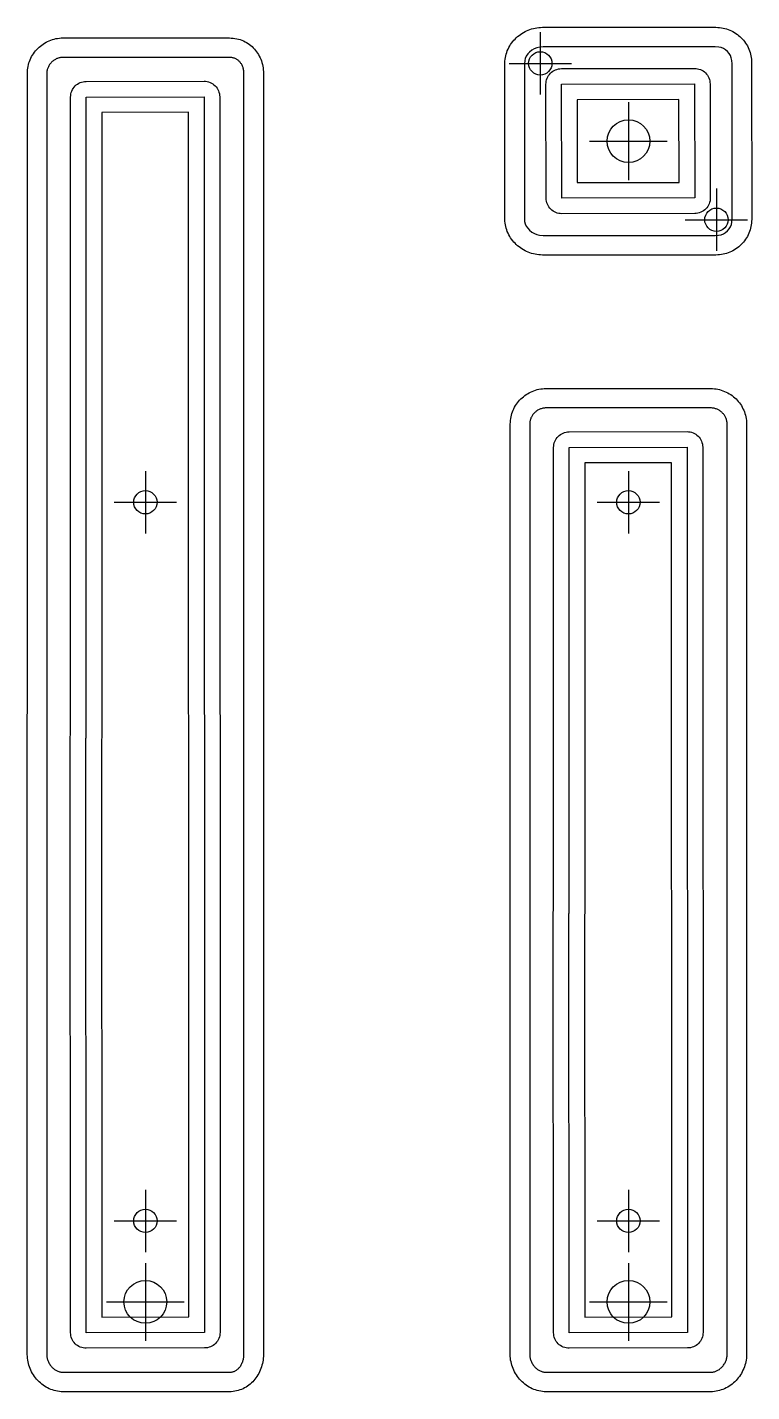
# Model space of a CAD drawing. Header units: millimetres. Extents: x 0 to 1800, y 0 to 406.
# Drawn here: x 1330.8 to 1517.1, y 55.2 to 406 of the extents above; entities that cross this region are included whole.
import ezdxf

# ---------------------------------------------------------------- set-up
doc = ezdxf.new("R2010")
doc.units = ezdxf.units.MM
for name, color, linetype in [('1_LETTERS', 7, 'Continuous'), ('2_BACK_inset_5mm', 7, 'Continuous'), ('4_THREADED_RODS_MX', 7, 'Continuous'), ('5_CABLE_EXITS_D11', 7, 'Continuous'), ('CENTERLINE', 7, 'Continuous'), ('GROOVE_8MM', 7, 'Continuous')]:
    doc.layers.add(name, color=color, linetype=linetype)

msp = doc.modelspace()

# ---------------------------------------------------------------- linework, layer by layer
at = {"layer": '1_LETTERS'}
for points in [[(1507.89, 347.44), (1463.26, 347.44), (1462.78, 347.46), (1462.32, 347.49), (1461.85, 347.55), (1461.39, 347.63), (1460.94, 347.73), (1460.49, 347.86), (1460.05, 348), (1459.62, 348.17), (1459.2, 348.35), (1458.78, 348.56), (1458.38, 348.78), (1457.99, 349.02), (1457.61, 349.27), (1457.24, 349.55), (1456.88, 349.83), (1456.54, 350.14), (1456.22, 350.46), (1455.91, 350.79), (1455.61, 351.14), (1455.34, 351.5), (1455.08, 351.87), (1454.84, 352.25), (1454.61, 352.65), (1454.41, 353.05), (1454.23, 353.47), (1454.07, 353.89), (1453.94, 354.32), (1453.82, 354.77), (1453.74, 355.22), (1453.67, 355.67), (1453.63, 356.13), (1453.62, 356.6), (1453.62, 396.83), (1453.63, 397.3), (1453.67, 397.77), (1453.74, 398.23), (1453.82, 398.68), (1453.94, 399.12), (1454.07, 399.55), (1454.23, 399.98), (1454.41, 400.4), (1454.61, 400.8), (1454.84, 401.2), (1455.08, 401.58), (1455.34, 401.95), (1455.61, 402.31), (1455.91, 402.66), (1456.22, 402.99), (1456.54, 403.31), (1456.88, 403.62), (1457.24, 403.91), (1457.61, 404.18), (1457.99, 404.43), (1458.38, 404.67), (1458.78, 404.9), (1459.2, 405.1), (1459.62, 405.28), (1460.05, 405.45), (1460.49, 405.59), (1460.94, 405.72), (1461.39, 405.82), (1461.85, 405.9), (1462.32, 405.96), (1462.78, 405.99), (1463.26, 406), (1507.89, 406), (1508.36, 405.99), (1508.83, 405.96), (1509.29, 405.9), (1509.74, 405.82), (1510.18, 405.72), (1510.62, 405.59), (1511.04, 405.45), (1511.46, 405.28), (1511.87, 405.1), (1512.26, 404.9), (1512.65, 404.67), (1513.02, 404.43), (1513.38, 404.18), (1513.72, 403.91), (1514.06, 403.62), (1514.38, 403.31), (1514.68, 402.99), (1514.97, 402.66), (1515.24, 402.31), (1515.5, 401.95), (1515.73, 401.58), (1515.95, 401.2), (1516.16, 400.8), (1516.34, 400.4), (1516.5, 399.98), (1516.65, 399.55), (1516.77, 399.12), (1516.88, 398.68), (1516.96, 398.23), (1517.01, 397.77), (1517.05, 397.3), (1517.06, 396.83), (1517.08, 356.6), (1517.06, 356.13), (1517.03, 355.67), (1516.97, 355.22), (1516.89, 354.77), (1516.79, 354.32), (1516.66, 353.89), (1516.52, 353.47), (1516.35, 353.05), (1516.17, 352.65), (1515.97, 352.25), (1515.74, 351.87), (1515.5, 351.5), (1515.25, 351.14), (1514.98, 350.79), (1514.69, 350.46), (1514.38, 350.14), (1514.06, 349.83), (1513.73, 349.55), (1513.38, 349.27), (1513.02, 349.02), (1512.65, 348.78), (1512.26, 348.56), (1511.87, 348.35), (1511.46, 348.17), (1511.04, 348), (1510.62, 347.86), (1510.18, 347.73), (1509.74, 347.63), (1509.29, 347.55), (1508.83, 347.49), (1508.36, 347.46)], [(1382.77, 55.19), (1340, 55.19), (1339.53, 55.2), (1339.06, 55.24), (1338.6, 55.3), (1338.15, 55.39), (1337.71, 55.5), (1337.28, 55.64), (1336.85, 55.79), (1336.43, 55.97), (1336.03, 56.17), (1335.63, 56.39), (1335.24, 56.63), (1334.87, 56.88), (1334.51, 57.16), (1334.16, 57.45), (1333.83, 57.75), (1333.51, 58.08), (1333.2, 58.41), (1332.91, 58.76), (1332.64, 59.13), (1332.38, 59.51), (1332.14, 59.89), (1331.91, 60.29), (1331.71, 60.7), (1331.52, 61.12), (1331.36, 61.55), (1331.21, 61.99), (1331.09, 62.43), (1330.98, 62.88), (1330.9, 63.34), (1330.84, 63.8), (1330.81, 64.27), (1330.79, 64.74), (1330.81, 394.12), (1330.82, 394.59), (1330.86, 395.05), (1330.92, 395.51), (1331, 395.95), (1331.1, 396.4), (1331.23, 396.83), (1331.37, 397.25), (1331.54, 397.67), (1331.72, 398.07), (1331.92, 398.46), (1332.15, 398.85), (1332.39, 399.22), (1332.64, 399.58), (1332.92, 399.92), (1333.21, 400.26), (1333.51, 400.57), (1333.83, 400.88), (1334.17, 401.17), (1334.51, 401.44), (1334.87, 401.7), (1335.25, 401.93), (1335.63, 402.16), (1336.03, 402.36), (1336.43, 402.54), (1336.85, 402.71), (1337.28, 402.85), (1337.71, 402.98), (1338.15, 403.08), (1338.6, 403.16), (1339.06, 403.22), (1339.53, 403.26), (1340, 403.27), (1382.77, 403.27), (1383.25, 403.25), (1383.73, 403.22), (1384.2, 403.15), (1384.66, 403.07), (1385.11, 402.96), (1385.55, 402.83), (1385.97, 402.67), (1386.38, 402.5), (1386.78, 402.3), (1387.17, 402.09), (1387.55, 401.85), (1387.91, 401.6), (1388.25, 401.33), (1388.58, 401.04), (1388.9, 400.73), (1389.2, 400.41), (1389.48, 400.07), (1389.75, 399.72), (1390, 399.36), (1390.23, 398.98), (1390.45, 398.59), (1390.64, 398.19), (1390.82, 397.77), (1390.98, 397.35), (1391.12, 396.91), (1391.24, 396.47), (1391.34, 396.01), (1391.41, 395.55), (1391.47, 395.08), (1391.5, 394.61), (1391.51, 394.12), (1391.51, 64.74), (1391.5, 64.27), (1391.47, 63.8), (1391.42, 63.34), (1391.35, 62.88), (1391.25, 62.43), (1391.14, 61.99), (1391.01, 61.55), (1390.86, 61.12), (1390.69, 60.7), (1390.51, 60.29), (1390.31, 59.89), (1390.09, 59.51), (1389.85, 59.13), (1389.6, 58.76), (1389.33, 58.41), (1389.05, 58.08), (1388.75, 57.75), (1388.43, 57.45), (1388.11, 57.16), (1387.77, 56.88), (1387.41, 56.63), (1387.05, 56.39), (1386.67, 56.17), (1386.28, 55.97), (1385.87, 55.79), (1385.46, 55.64), (1385.04, 55.5), (1384.6, 55.39), (1384.16, 55.3), (1383.7, 55.24), (1383.24, 55.2)], [(1506.53, 55.19), (1464.2, 55.19), (1463.73, 55.2), (1463.27, 55.24), (1462.81, 55.3), (1462.36, 55.39), (1461.92, 55.5), (1461.48, 55.64), (1461.05, 55.79), (1460.64, 55.97), (1460.23, 56.17), (1459.83, 56.39), (1459.45, 56.63), (1459.07, 56.88), (1458.71, 57.16), (1458.36, 57.45), (1458.03, 57.75), (1457.7, 58.08), (1457.4, 58.41), (1457.11, 58.76), (1456.83, 59.13), (1456.57, 59.51), (1456.33, 59.89), (1456.11, 60.29), (1455.9, 60.7), (1455.72, 61.12), (1455.55, 61.55), (1455.41, 61.99), (1455.28, 62.43), (1455.18, 62.88), (1455.09, 63.34), (1455.03, 63.8), (1455, 64.27), (1454.99, 64.74), (1455, 304), (1455.01, 304.46), (1455.05, 304.92), (1455.11, 305.38), (1455.19, 305.83), (1455.29, 306.27), (1455.42, 306.7), (1455.56, 307.12), (1455.73, 307.54), (1455.91, 307.94), (1456.12, 308.33), (1456.34, 308.72), (1456.58, 309.09), (1456.84, 309.44), (1457.11, 309.79), (1457.4, 310.12), (1457.71, 310.44), (1458.03, 310.74), (1458.36, 311.03), (1458.71, 311.3), (1459.07, 311.56), (1459.44, 311.8), (1459.83, 312.02), (1460.23, 312.22), (1460.63, 312.4), (1461.05, 312.57), (1461.48, 312.71), (1461.91, 312.84), (1462.36, 312.94), (1462.81, 313.02), (1463.27, 313.08), (1463.73, 313.11), (1464.2, 313.13), (1506.53, 313.13), (1507.01, 313.11), (1507.47, 313.08), (1507.93, 313.02), (1508.38, 312.94), (1508.82, 312.84), (1509.26, 312.71), (1509.69, 312.57), (1510.11, 312.4), (1510.51, 312.22), (1510.91, 312.02), (1511.3, 311.8), (1511.67, 311.56), (1512.03, 311.3), (1512.38, 311.03), (1512.72, 310.74), (1513.04, 310.44), (1513.34, 310.12), (1513.63, 309.79), (1513.91, 309.44), (1514.17, 309.09), (1514.41, 308.72), (1514.63, 308.33), (1514.83, 307.94), (1515.02, 307.54), (1515.19, 307.12), (1515.33, 306.7), (1515.46, 306.27), (1515.56, 305.83), (1515.64, 305.38), (1515.7, 304.92), (1515.74, 304.46), (1515.75, 304), (1515.75, 64.74), (1515.74, 64.27), (1515.7, 63.8), (1515.64, 63.34), (1515.56, 62.88), (1515.46, 62.43), (1515.33, 61.99), (1515.19, 61.55), (1515.02, 61.12), (1514.83, 60.7), (1514.63, 60.29), (1514.41, 59.89), (1514.17, 59.51), (1513.91, 59.13), (1513.63, 58.76), (1513.34, 58.41), (1513.04, 58.08), (1512.72, 57.75), (1512.38, 57.45), (1512.03, 57.16), (1511.67, 56.88), (1511.3, 56.63), (1510.91, 56.39), (1510.51, 56.17), (1510.11, 55.97), (1509.69, 55.79), (1509.26, 55.64), (1508.82, 55.5), (1508.38, 55.39), (1507.93, 55.3), (1507.47, 55.24), (1507.01, 55.2)]]:
    msp.add_lwpolyline(points, close=True, dxfattribs=at)
at = {"layer": '2_BACK_inset_5mm'}
for points in [[(1458.85, 355.44), (1459.11, 354.88), (1459.48, 354.34), (1459.97, 353.8), (1460.53, 353.35), (1461.18, 352.96), (1461.86, 352.69), (1462.53, 352.52), (1463.46, 352.44), (1507.69, 352.44), (1508.57, 352.52), (1509.2, 352.67), (1509.8, 352.92), (1510.33, 353.25), (1510.84, 353.69), (1511.25, 354.17), (1511.6, 354.73), (1511.85, 355.31), (1512, 355.92), (1512.08, 356.81), (1512.06, 396.63), (1511.99, 397.5), (1511.83, 398.15), (1511.58, 398.74), (1511.26, 399.26), (1510.82, 399.77), (1510.35, 400.18), (1509.79, 400.53), (1509.2, 400.78), (1508.59, 400.93), (1507.68, 401), (1463.46, 401), (1462.56, 400.93), (1461.85, 400.76), (1461.17, 400.49), (1460.55, 400.12), (1459.96, 399.65), (1459.5, 399.14), (1459.11, 398.57), (1458.85, 398.01), (1458.7, 397.45), (1458.62, 396.6), (1458.62, 356.83), (1458.69, 356.03)], [(1382.7, 60.19), (1382.96, 60.2), (1383.14, 60.21), (1383.32, 60.24), (1383.49, 60.27), (1383.66, 60.31), (1383.82, 60.36), (1383.98, 60.42), (1384.13, 60.49), (1384.29, 60.57), (1384.44, 60.66), (1384.59, 60.75), (1384.73, 60.86), (1384.88, 60.98), (1385.02, 61.1), (1385.16, 61.24), (1385.3, 61.39), (1385.43, 61.54), (1385.55, 61.71), (1385.68, 61.88), (1385.79, 62.07), (1385.9, 62.26), (1386, 62.46), (1386.09, 62.66), (1386.18, 62.88), (1386.25, 63.09), (1386.32, 63.32), (1386.38, 63.55), (1386.43, 63.78), (1386.46, 64.02), (1386.49, 64.26), (1386.51, 64.5), (1386.51, 64.8), (1386.51, 394.07), (1386.51, 394.36), (1386.49, 394.6), (1386.47, 394.82), (1386.43, 395.04), (1386.39, 395.26), (1386.33, 395.47), (1386.27, 395.67), (1386.2, 395.86), (1386.12, 396.05), (1386.04, 396.23), (1385.94, 396.4), (1385.85, 396.57), (1385.74, 396.73), (1385.63, 396.88), (1385.52, 397.02), (1385.4, 397.16), (1385.27, 397.29), (1385.14, 397.41), (1385.01, 397.52), (1384.87, 397.62), (1384.72, 397.72), (1384.58, 397.81), (1384.43, 397.89), (1384.27, 397.96), (1384.11, 398.03), (1383.94, 398.09), (1383.76, 398.14), (1383.58, 398.18), (1383.39, 398.22), (1383.19, 398.24), (1382.98, 398.26), (1382.7, 398.27), (1340.06, 398.27), (1339.78, 398.26), (1339.57, 398.24), (1339.37, 398.22), (1339.16, 398.18), (1338.97, 398.14), (1338.77, 398.08), (1338.58, 398.01), (1338.39, 397.94), (1338.2, 397.86), (1338.02, 397.76), (1337.85, 397.66), (1337.67, 397.55), (1337.51, 397.43), (1337.35, 397.31), (1337.19, 397.17), (1337.04, 397.03), (1336.9, 396.88), (1336.77, 396.73), (1336.64, 396.57), (1336.52, 396.4), (1336.41, 396.23), (1336.31, 396.06), (1336.22, 395.88), (1336.13, 395.7), (1336.06, 395.51), (1335.99, 395.32), (1335.94, 395.13), (1335.89, 394.94), (1335.86, 394.74), (1335.83, 394.54), (1335.82, 394.33), (1335.81, 394.06), (1335.79, 64.81), (1335.8, 64.53), (1335.82, 64.31), (1335.85, 64.1), (1335.88, 63.89), (1335.93, 63.67), (1335.99, 63.46), (1336.06, 63.25), (1336.14, 63.04), (1336.24, 62.83), (1336.34, 62.63), (1336.45, 62.43), (1336.57, 62.23), (1336.7, 62.05), (1336.84, 61.86), (1336.98, 61.69), (1337.13, 61.52), (1337.29, 61.36), (1337.45, 61.21), (1337.62, 61.07), (1337.79, 60.94), (1337.97, 60.82), (1338.15, 60.71), (1338.33, 60.61), (1338.51, 60.52), (1338.69, 60.44), (1338.88, 60.38), (1339.06, 60.32), (1339.24, 60.27), (1339.43, 60.24), (1339.62, 60.21), (1339.8, 60.2), (1340.07, 60.19)], [(1506.46, 60.19), (1506.73, 60.2), (1506.92, 60.21), (1507.11, 60.24), (1507.29, 60.27), (1507.48, 60.32), (1507.66, 60.38), (1507.85, 60.45), (1508.03, 60.52), (1508.21, 60.61), (1508.39, 60.71), (1508.57, 60.82), (1508.75, 60.94), (1508.92, 61.07), (1509.09, 61.21), (1509.25, 61.36), (1509.41, 61.52), (1509.56, 61.69), (1509.71, 61.86), (1509.85, 62.05), (1509.98, 62.24), (1510.1, 62.43), (1510.21, 62.63), (1510.31, 62.83), (1510.4, 63.04), (1510.48, 63.25), (1510.55, 63.46), (1510.61, 63.67), (1510.66, 63.89), (1510.7, 64.1), (1510.73, 64.31), (1510.74, 64.53), (1510.75, 64.81), (1510.75, 303.93), (1510.74, 304.2), (1510.73, 304.41), (1510.7, 304.61), (1510.66, 304.8), (1510.62, 305), (1510.56, 305.19), (1510.5, 305.38), (1510.43, 305.56), (1510.34, 305.74), (1510.25, 305.92), (1510.15, 306.09), (1510.04, 306.26), (1509.92, 306.43), (1509.79, 306.58), (1509.66, 306.74), (1509.52, 306.89), (1509.37, 307.03), (1509.21, 307.16), (1509.05, 307.29), (1508.88, 307.41), (1508.71, 307.52), (1508.53, 307.62), (1508.35, 307.71), (1508.16, 307.8), (1507.97, 307.87), (1507.78, 307.94), (1507.58, 307.99), (1507.38, 308.04), (1507.17, 308.08), (1506.96, 308.1), (1506.75, 308.12), (1506.47, 308.13), (1464.26, 308.13), (1463.98, 308.12), (1463.77, 308.1), (1463.56, 308.08), (1463.36, 308.04), (1463.16, 307.99), (1462.96, 307.94), (1462.77, 307.87), (1462.58, 307.8), (1462.39, 307.71), (1462.21, 307.62), (1462.03, 307.52), (1461.86, 307.41), (1461.69, 307.29), (1461.53, 307.16), (1461.38, 307.03), (1461.23, 306.89), (1461.09, 306.74), (1460.95, 306.59), (1460.83, 306.43), (1460.71, 306.27), (1460.6, 306.1), (1460.5, 305.92), (1460.41, 305.75), (1460.32, 305.56), (1460.25, 305.38), (1460.19, 305.19), (1460.13, 305), (1460.09, 304.81), (1460.05, 304.61), (1460.02, 304.41), (1460.01, 304.2), (1460, 303.93), (1459.99, 64.81), (1459.99, 64.53), (1460.01, 64.31), (1460.04, 64.1), (1460.08, 63.89), (1460.13, 63.67), (1460.19, 63.46), (1460.26, 63.25), (1460.34, 63.04), (1460.43, 62.84), (1460.53, 62.63), (1460.64, 62.43), (1460.76, 62.24), (1460.89, 62.05), (1461.03, 61.87), (1461.18, 61.69), (1461.33, 61.52), (1461.49, 61.36), (1461.65, 61.21), (1461.82, 61.07), (1461.99, 60.94), (1462.17, 60.82), (1462.35, 60.71), (1462.53, 60.61), (1462.71, 60.52), (1462.9, 60.44), (1463.08, 60.38), (1463.26, 60.32), (1463.45, 60.27), (1463.64, 60.24), (1463.82, 60.21), (1464.01, 60.2), (1464.27, 60.19)]]:
    msp.add_lwpolyline(points, close=True, dxfattribs=at)
at = {"layer": '4_THREADED_RODS_MX'}
for p, q in [((1462.71, 404.72), (1462.71, 388.72)), ((1454.71, 396.72), (1470.71, 396.72)), ((1508, 364.52), (1508, 348.52)), ((1500, 356.52), (1516, 356.52)), ((1361.16, 291.87), (1361.16, 275.87)), ((1485.37, 291.87), (1485.37, 275.87)), ((1353.16, 283.87), (1369.16, 283.87)), ((1477.37, 283.87), (1493.37, 283.87)), ((1361.16, 107.11), (1361.16, 91.11)), ((1485.37, 107.11), (1485.37, 91.11)), ((1353.16, 99.11), (1369.16, 99.11)), ((1477.37, 99.11), (1493.37, 99.11))]:
    msp.add_line(p, q, dxfattribs=at)
for centre in [(1462.71, 396.72), (1508, 356.52), (1361.16, 283.87), (1485.37, 283.87), (1361.16, 99.11), (1485.37, 99.11)]:
    msp.add_circle(centre, 3, dxfattribs=at)
at = {"layer": '5_CABLE_EXITS_D11'}
for p, q in [((1485.37, 386.72), (1485.37, 366.72)), ((1475.37, 376.72), (1495.37, 376.72)), ((1361.16, 88.27), (1361.16, 68.27)), ((1485.37, 88.27), (1485.37, 68.27)), ((1351.16, 78.27), (1371.16, 78.27)), ((1475.37, 78.27), (1495.37, 78.27))]:
    msp.add_line(p, q, dxfattribs=at)
for centre in [(1485.37, 376.72), (1361.16, 78.27), (1485.37, 78.27)]:
    msp.add_circle(centre, 5.5, dxfattribs=at)
at = {"layer": 'CENTERLINE'}
for points in [[(1468.17, 391.37), (1502.36, 391.44), (1502.43, 362.14), (1468.24, 362.07), (1468.17, 391.37)], [(1345.94, 388.08), (1376.27, 388.15), (1376.36, 70.43), (1345.93, 70.36), (1345.84, 223.24), (1345.94, 223.34), (1345.94, 388.08)], [(1470.14, 297.98), (1500.47, 298.05), (1500.56, 70.43), (1470.13, 70.36), (1470.04, 178.14), (1470.14, 178.24), (1470.14, 297.98)]]:
    msp.add_lwpolyline(points, dxfattribs=at)
at = {"layer": 'GROOVE_8MM'}
for points in [[(1464.47, 392.89), (1464.63, 393.24), (1464.84, 393.58), (1465.07, 393.9), (1465.33, 394.19), (1465.62, 394.45), (1465.94, 394.69), (1466.27, 394.89), (1466.63, 395.06), (1467, 395.19), (1467.38, 395.29), (1467.77, 395.35), (1468.16, 395.37), (1502.36, 395.44), (1502.75, 395.42), (1503.14, 395.36), (1503.52, 395.27), (1503.89, 395.14), (1504.24, 394.97), (1504.58, 394.77), (1504.9, 394.54), (1505.19, 394.27), (1505.45, 393.98), (1505.69, 393.67), (1505.89, 393.33), (1506.06, 392.98), (1506.19, 392.61), (1506.29, 392.23), (1506.34, 391.84), (1506.36, 391.45), (1506.43, 362.15), (1506.42, 361.76), (1506.36, 361.37), (1506.26, 360.99), (1506.13, 360.62), (1505.97, 360.26), (1505.76, 359.93), (1505.53, 359.61), (1505.27, 359.32), (1504.98, 359.06), (1504.66, 358.82), (1504.33, 358.62), (1503.97, 358.45), (1503.6, 358.32), (1503.22, 358.22), (1502.83, 358.16), (1502.44, 358.14), (1468.24, 358.07), (1467.85, 358.09), (1467.46, 358.14), (1467.08, 358.24), (1466.71, 358.37), (1466.36, 358.54), (1466.02, 358.74), (1465.7, 358.97), (1465.41, 359.23), (1465.15, 359.52), (1464.91, 359.84), (1464.71, 360.18), (1464.54, 360.53), (1464.41, 360.9), (1464.31, 361.28), (1464.26, 361.67), (1464.24, 362.06), (1464.17, 391.36), (1464.18, 391.75), (1464.24, 392.14), (1464.34, 392.52), (1464.47, 392.89)], [(1342.11, 389.24), (1342.24, 389.61), (1342.41, 389.97), (1342.61, 390.3), (1342.84, 390.62), (1343.11, 390.91), (1343.4, 391.17), (1343.71, 391.41), (1344.05, 391.61), (1344.4, 391.78), (1344.77, 391.91), (1345.15, 392.01), (1345.54, 392.06), (1345.93, 392.08), (1376.26, 392.15), (1376.65, 392.13), (1377.04, 392.08), (1377.42, 391.98), (1377.79, 391.85), (1378.15, 391.68), (1378.48, 391.48), (1378.8, 391.25), (1379.09, 390.98), (1379.35, 390.69), (1379.59, 390.38), (1379.79, 390.04), (1379.96, 389.68), (1380.09, 389.31), (1380.19, 388.93), (1380.25, 388.54), (1380.27, 388.15), (1380.36, 70.43), (1380.34, 70.04), (1380.28, 69.65), (1380.19, 69.27), (1380.06, 68.9), (1379.89, 68.54), (1379.69, 68.21), (1379.46, 67.89), (1379.19, 67.6), (1378.9, 67.34), (1378.59, 67.1), (1378.25, 66.9), (1377.9, 66.73), (1377.53, 66.6), (1377.15, 66.5), (1376.76, 66.45), (1376.37, 66.43), (1345.94, 66.36), (1345.55, 66.38), (1345.16, 66.43), (1344.78, 66.53), (1344.41, 66.66), (1344.05, 66.83), (1343.72, 67.03), (1343.4, 67.26), (1343.11, 67.52), (1342.84, 67.82), (1342.61, 68.13), (1342.41, 68.47), (1342.24, 68.82), (1342.11, 69.19), (1342.01, 69.57), (1341.95, 69.96), (1341.93, 70.35), (1341.84, 223.24), (1341.86, 223.63), (1341.92, 224.02), (1341.94, 224.1), (1341.94, 388.08), (1341.96, 388.48), (1342.01, 388.86), (1342.11, 389.24)], [(1472.18, 387.38), (1472.23, 366.08), (1498.42, 366.13), (1498.37, 387.43), (1472.18, 387.38)], [(1349.94, 384.09), (1349.94, 223.34), (1349.92, 222.94), (1349.86, 222.55), (1349.84, 222.48), (1349.93, 74.37), (1372.36, 74.42), (1372.27, 384.14), (1349.94, 384.09)], [(1466.31, 299.14), (1466.44, 299.51), (1466.61, 299.87), (1466.81, 300.2), (1467.04, 300.52), (1467.31, 300.81), (1467.6, 301.07), (1467.91, 301.31), (1468.25, 301.51), (1468.6, 301.68), (1468.97, 301.81), (1469.35, 301.91), (1469.74, 301.96), (1470.13, 301.98), (1500.46, 302.05), (1500.85, 302.03), (1501.24, 301.98), (1501.62, 301.88), (1501.99, 301.75), (1502.35, 301.58), (1502.68, 301.38), (1503, 301.15), (1503.29, 300.89), (1503.56, 300.59), (1503.79, 300.28), (1503.99, 299.94), (1504.16, 299.59), (1504.29, 299.22), (1504.39, 298.84), (1504.45, 298.45), (1504.47, 298.05), (1504.56, 70.43), (1504.54, 70.04), (1504.48, 69.65), (1504.39, 69.27), (1504.26, 68.9), (1504.09, 68.54), (1503.89, 68.21), (1503.66, 67.89), (1503.39, 67.6), (1503.1, 67.34), (1502.79, 67.1), (1502.45, 66.9), (1502.1, 66.73), (1501.73, 66.6), (1501.35, 66.5), (1500.96, 66.45), (1500.57, 66.43), (1470.14, 66.36), (1469.75, 66.38), (1469.36, 66.43), (1468.98, 66.53), (1468.61, 66.66), (1468.25, 66.83), (1467.91, 67.03), (1467.6, 67.26), (1467.31, 67.52), (1467.04, 67.81), (1466.81, 68.13), (1466.61, 68.47), (1466.44, 68.82), (1466.3, 69.19), (1466.21, 69.57), (1466.15, 69.96), (1466.13, 70.35), (1466.04, 178.14), (1466.06, 178.53), (1466.12, 178.92), (1466.14, 178.99), (1466.14, 297.98), (1466.16, 298.38), (1466.21, 298.76), (1466.31, 299.14)], [(1474.14, 293.99), (1474.14, 178.24), (1474.12, 177.84), (1474.06, 177.45), (1474.04, 177.39), (1474.13, 74.37), (1496.56, 74.42), (1496.47, 294.04), (1474.14, 293.99)]]:
    msp.add_lwpolyline(points, close=True, dxfattribs=at)

doc.saveas('drawing.dxf')
